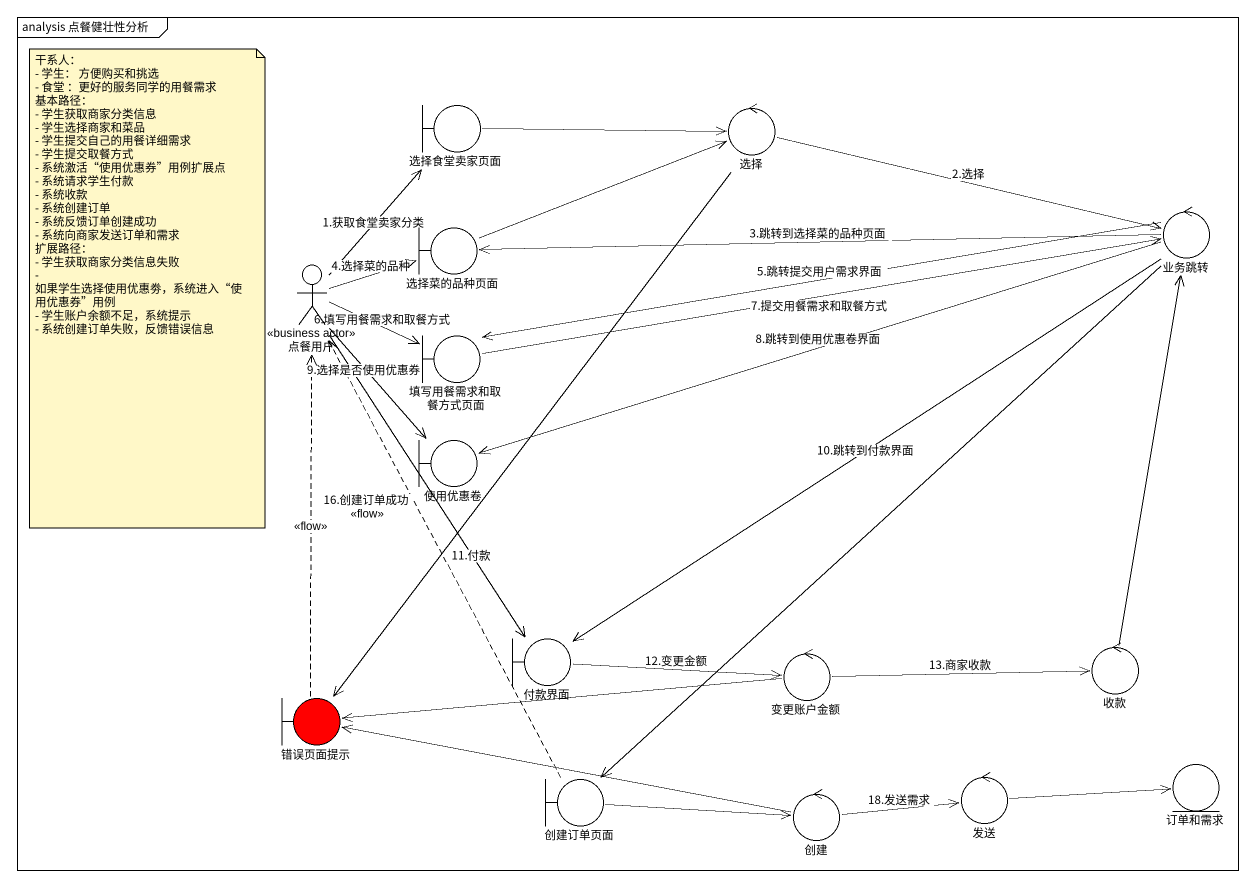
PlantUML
@startuml
mainframe analysis 点餐健壮性分析
boundary 选择食堂卖家页面
control 选择
boundary 选择菜的品种页面
control 业务跳转
actor 点餐用户 <<business actor>>
boundary 填写用餐需求和取餐方式页面
boundary 使用优惠卷
boundary 付款界面
control 变更账户金额
control 收款
boundary 错误页面提示 #FF0000
entity 订单和需求
boundary 创建订单页面
control 创建
control 发送
选择食堂卖家页面 -right-> 选择
选择 -right-> 业务跳转 : 2.选择
选择 --> 错误页面提示
选择菜的品种页面 -right-> 选择
业务跳转 -left-> 选择菜的品种页面 : 3.跳转到选择菜的品种页面
业务跳转 -left-> 填写用餐需求和取餐方式页面 : 5.跳转提交用户需求界面
业务跳转 -left-> 使用优惠卷 : 8.跳转到使用优惠卷界面
业务跳转 --> 付款界面 : 10.跳转到付款界面
业务跳转 --> 创建订单页面
点餐用户 -up-> 选择食堂卖家页面 : 1.获取食堂卖家分类
点餐用户 -right-> 选择菜的品种页面 : 4.选择菜的品种
点餐用户 -right-> 填写用餐需求和取餐方式页面 : 6.填写用餐需求和取餐方式
点餐用户 --> 使用优惠卷 : 9.选择是否使用优惠券
点餐用户 --> 付款界面 : 11.付款
填写用餐需求和取餐方式页面 -right-> 业务跳转 : 7.提交用餐需求和取餐方式
付款界面 -right-> 变更账户金额 : 12.变更金额
变更账户金额 -right-> 收款 : 13.商家收款
变更账户金额 -left-> 错误页面提示
收款 -up-> 业务跳转
错误页面提示 .up.> 点餐用户 : <<flow>>
创建订单页面 .up.> 点餐用户 : 16.创建订单成功\n<<flow>>
创建订单页面 -right-> 创建
创建 -left-> 错误页面提示
创建 -right-> 发送 : 18.发送需求
发送 -right-> 订单和需求
note as N1
  干系人：
  - 学生： 方便购买和挑选
  - 食堂 ：更好的服务同学的用餐需求
  基本路径：
  - 学生获取商家分类信息
  - 学生选择商家和菜品
  - 学生提交自己的用餐详细需求
  - 学生提交取餐方式
  - 系统激活“使用优惠券”用例扩展点
  - 系统请求学生付款
  - 系统收款
  - 系统创建订单
  - 系统反馈订单创建成功
  - 系统向商家发送订单和需求
  扩展路径：
  - 学生获取商家分类信息失败
  - 如果学生选择使用优惠劵，系统进入“使用优惠券”用例
  - 学生账户余额不足，系统提示
  - 系统创建订单失败，反馈错误信息
end note
@enduml
